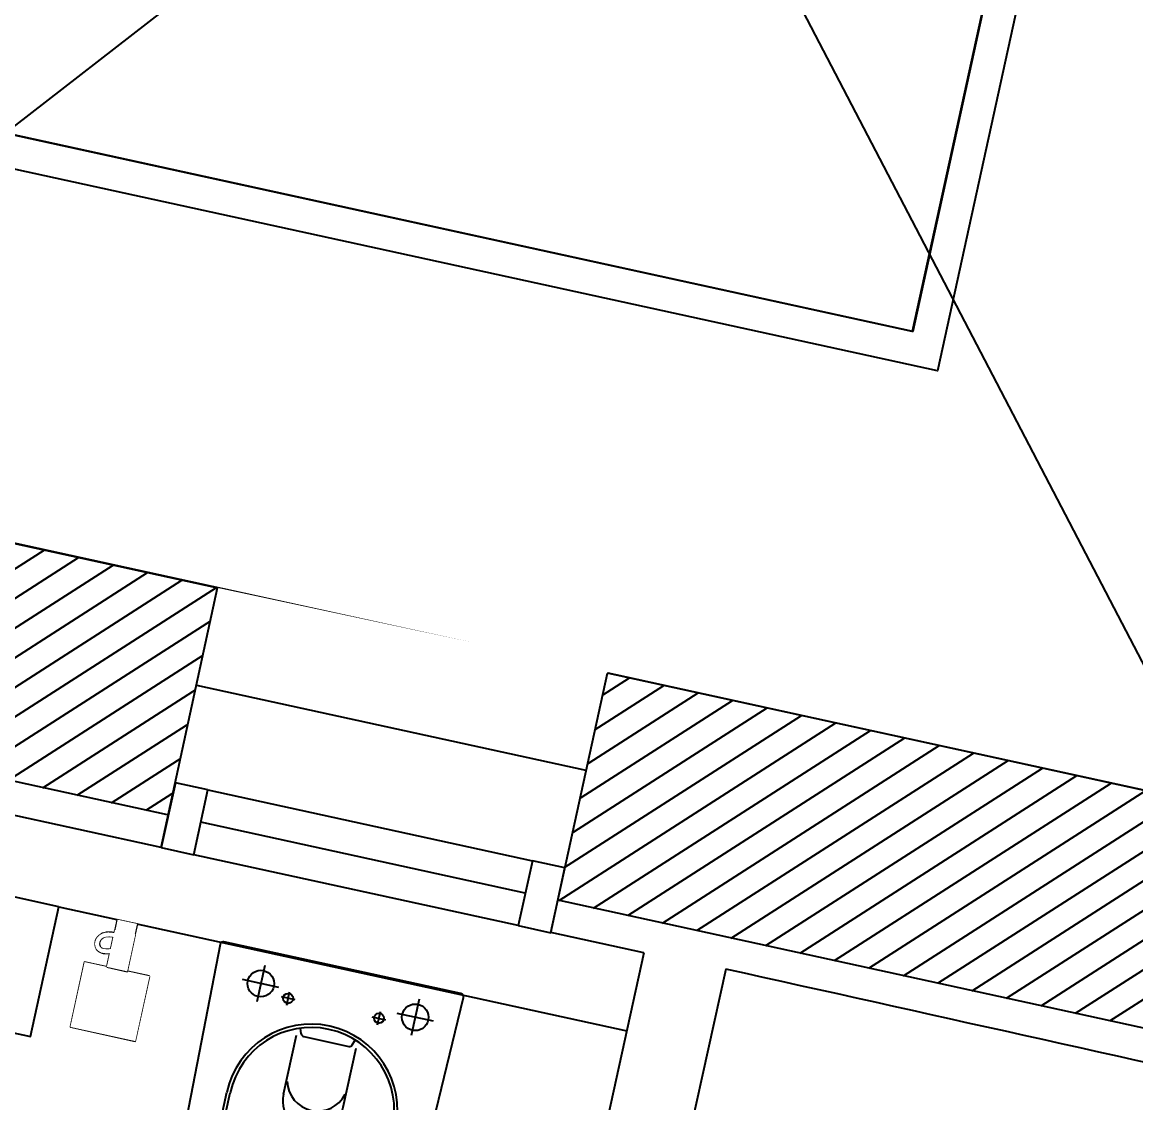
# Model space of a CAD drawing. Extents: x -678889171 to 586587, y -792238163 to 335485.
# Drawn here: x 71895 to 73571, y 26884 to 28510 of the extents above; entities that cross this region are included whole.
import ezdxf

# ---------------------------------------------------------------- set-up
doc = ezdxf.new("R2010")
doc.units = 0
doc.header["$MEASUREMENT"] = 0
doc.set_wipeout_variables(frame=1)
doc.linetypes.add('XR-A-9TH-FLOOR$0$XR-A-CORE$0$$0$HIDDEN-Z', pattern=[3, 2, -1])
doc.linetypes.add('XR-Ducts$0$XR-A-CORE$0$$0$HIDDEN-Z', pattern=[3, 2, -1])
for name, color, linetype in [('XR-A-7TH8TH$0$XR-A-TYP-7-8-9-10$0$A-FURN-SANT', 252, 'Continuous'), ('XR-A-7TH8TH$0$XR-A-TYP-7-8-9-10$0$A-WALL', 252, 'Continuous'), ('XR-A-7TH8TH$0$XR-A-TYP-7-8-9-10$0$TYPICAL TYPES$0$I-WALL', 252, 'Continuous'), ('XR-A-7TH8TH$0$XR-A-TYP-7-8-9-10$0$XR-A-TYP-2-4-6-7-8$0$A-GLAZ', 252, 'Continuous'), ('XR-A-9TH-FLOOR$0$A-WALL', 252, 'Continuous'), ('XR-A-col-910$0$A-COLS', 252, 'Continuous'), ('XR-A-col-910$0$A-COLS-PATT', 252, 'Continuous'), ('XR-A-ST Cat Walk$0$A-FLOR-HRAL', 252, 'Continuous'), ('XR-A-ST Cat Walk$0$A-FLOR-STRS', 252, 'Continuous'), ('XR-Ducts$0$XR-A-CORE$0$$0$61-EGY-21-AR-1-GR-0A$0$A-FLOR-OPEN', 252, 'Continuous')]:
    doc.layers.add(name, color=color, linetype=linetype)
for name, color, linetype, lineweight in [('XR-A-7TH8TH$0$XR-A-TYP-7-8-9-10$0$TYPICAL TYPES$1$xref units$0$A-WALL-PRHT', 252, 'Continuous', 20), ('XR-A-7TH8TH$0$XR-A-TYP-7-8-9-10$0$xref units$0$A-WALL-PRHT', 252, 'Continuous', 20), ('XR-A-9TH-FLOOR$0$XR-A-CORE$0$$0$A-DOOR-OVHD', 252, 'XR-A-9TH-FLOOR$0$XR-A-CORE$0$$0$HIDDEN-Z', 9), ('XR-A-col-910$0$MOD-COL', 252, 'Continuous', 50), ('XR-Ducts$0$XR-A-CORE$0$$0$A-DOOR-OVHD', 252, 'XR-Ducts$0$XR-A-CORE$0$$0$HIDDEN-Z', 9)]:
    doc.layers.add(name, color=color, linetype=linetype, lineweight=lineweight)

# ---------------------------------------------------------------- blocks, each defined once
blk = doc.blocks.new('XR-A-ST Cat Walk')
at = {"layer": 'XR-A-ST Cat Walk$0$A-FLOR-HRAL'}
for points in [[(76595.1, 16849.9), (76072.8, 14463.2), (72117.2, 15328), (72521.6, 17177.5), (74182.5, 16815.3), (74299.5, 17351.8)], [(76546.2, 16860.6), (76034.6, 14522.7), (72176.8, 15366.1), (72559.8, 17118), (74220.7, 16755.8), (74348.4, 17341.2)]]:
    blk.add_lwpolyline(points, dxfattribs=at)
at = {"layer": 'XR-A-ST Cat Walk$0$A-FLOR-STRS'}
blk.add_lwpolyline([(77132.4, 16732.5), (76546.2, 16860.6), (76035.5, 14522.5), (72176.9, 15366.9), (72559.8, 17118), (74220.6, 16755), (74348.4, 17341.2), (72101.8, 17832.3), (71462.7, 14909), (76493.6, 13808.1), (77132.4, 16732.5)], dxfattribs=at)
blk = doc.blocks.new('*U1542')
at = {"layer": 'XR-A-col-910$0$A-COLS-PATT'}
h = blk.add_hatch(dxfattribs=at)
h.set_pattern_fill('ANSI31', color=256, scale=300)
h.set_pattern_definition([(45, (-2250, -50), (-26.516504, 26.516504), [])])
h.paths.add_polyline_path([(-18083.5, 85098.8), (-15333.5, 85098.8), (-15333.5, 84748.8), (-18083.5, 84748.8)])
at = {"layer": 'XR-A-col-910$0$A-COLS'}
blk.add_lwpolyline([(-18083.5, 85098.8), (-15333.5, 85098.8), (-15333.5, 84748.8), (-18083.5, 84748.8)], close=True, dxfattribs=at)
blk = doc.blocks.new('XR-A-col-910')
at = {"layer": 'XR-A-col-910$0$MOD-COL', "rotation": 347.6785494931179}
blk.add_blockref('*U1542', (73558.4, -72656, 0), dxfattribs=at)
blk = doc.blocks.new('XR-Ducts')
at = {"layer": 'XR-Ducts$0$XR-A-CORE$0$$0$61-EGY-21-AR-1-GR-0A$0$A-FLOR-OPEN'}
for p, q in [((74690.6, 17266.4), (76493.6, 13808.1)), ((77132.4, 16732.5), (74051.2, 14341.6))]:
    blk.add_line(p, q, dxfattribs=at)
at = {"layer": 'XR-Ducts$0$XR-A-CORE$0$$0$A-DOOR-OVHD'}
blk.add_lwpolyline([(77132.4, 16732.5), (72101.2, 17832.5), (71462.2, 14907.1), (76493.6, 13808.1)], close=True, dxfattribs=at)
blk = doc.blocks.new('*U1328')
at = {"layer": 'XR-A-7TH8TH$0$XR-A-TYP-7-8-9-10$0$XR-A-TYP-2-4-6-7-8$0$A-GLAZ'}
for p, q in [((80075.2, 59997.1), (79575.2, 59997.1)), ((79575.2, 59947.1), (80075.2, 59947.1)), ((79575.2, 59897.1), (80075.2, 59897.1))]:
    blk.add_line(p, q, dxfattribs=at)
blk.add_lwpolyline([(79525.2, 60147.1), (80125.2, 60147.1)], dxfattribs=at)
for points in [[(79525.2, 59997.1), (79575.2, 59997.1), (79575.2, 59897.1), (79525.2, 59897.1)], [(80075.2, 59997.1), (80125.2, 59997.1), (80125.2, 59897.1), (80075.2, 59897.1)]]:
    blk.add_lwpolyline(points, close=True, dxfattribs=at)
blk = doc.blocks.new('XR-A-7TH8TH$0$XR-A-TYP-7-8-9-10$0$TYPICAL TYPES$0$XREF_3BR$0$YHFH')
at = {"layer": 'XR-A-7TH8TH$0$XR-A-TYP-7-8-9-10$0$A-FURN-SANT'}
for p, q in [((3812.9, 8626), (3812.9, 8570.1)), ((3785, 8598.1), (3840.8, 8598.1)), ((4093.3, 8605.1), (3983.3, 8605.1)), ((4093.3, 8600), (3983.3, 8600)), ((3825.9, 8534.2), (3825.9, 8555.2)), ((3836.2, 8545.1), (3815.7, 8545.1)), ((3873.8, 8514.4), (3865.7, 8517.3)), ((3968.3, 8521.1), (3877.1, 8521.1)), ((3877.1, 8440.4), (3877.1, 8509.7)), ((3873.8, 8435.7), (3865.7, 8432.8)), ((3825.9, 8415.9), (3825.9, 8394.9)), ((3968.3, 8429), (3877.1, 8429)), ((3836.2, 8405.1), (3815.7, 8405.1)), ((3812.9, 8388), (3812.9, 8332.1)), ((3785, 8360.1), (3840.8, 8360.1)), ((4093.3, 8350.1), (3983.3, 8350.1)), ((4093.3, 8345.1), (3983.3, 8345.1))]:
    blk.add_line(p, q, dxfattribs=at)
blk.add_lwpolyline([(3763.3, 8292.6, 0.420556), (3768.4, 8287.6), (4085, 8295.1, 0.990797), (4085, 8655.1), (3768.3, 8662.6, 0.414202), (3763.3, 8657.6)], format="xyb", close=True, dxfattribs=at)
for centre, radius in [((3812.9, 8598.1), 20), ((3825.9, 8545.1), 7.5), ((3825.9, 8405.1), 7.5), ((3812.9, 8360.1), 20)]:
    blk.add_circle(centre, radius, dxfattribs=at)
for centre, radius, start, end in [((3983.3, 8475.1), 130, 90, 270), ((3983.3, 8475.1), 125, 90, 270), ((4093.3, 8475.1), 130, 270, 90), ((4093.3, 8475.1), 125, 270, 90), ((3872.1, 8509.7), 5, 0, 70.2415), ((3937.1, 8475.1), 46, 284.2033, 75.7967), ((3968.3, 8475.1), 46, 270, 90), ((3872.1, 8440.4), 5, 289.7585, 0)]:
    blk.add_arc(centre, radius, start, end, dxfattribs=at)
blk = doc.blocks.new('XR-A-7TH8TH$0$XR-A-TYP-7-8-9-10$0$TYPICAL TYPES$0$Main builing-00$0$210915_PA_Layout$0$Xref_Tower B_01-09F|Gutter1')
at = {"layer": 'XR-A-7TH8TH$0$XR-A-TYP-7-8-9-10$0$A-FURN-SANT'}
for points in [[(0, 0), (0.1, 0), (0.1, -0.1), (0, -0.1)], [(0.01, -0.01), (0.09, -0.01), (0.09, -0.09), (0.01, -0.09)]]:
    blk.add_lwpolyline(points, close=True, dxfattribs=at)
blk.add_wipeout([(0, 0), (0, -0.1), (0.1, -0.1), (0.1, 0)]).dxf.layer = 'XR-A-7TH8TH$0$XR-A-TYP-7-8-9-10$0$A-FURN-SANT'
blk = doc.blocks.new('XR-A-7TH8TH$0$XR-A-TYP-7-8-9-10$0$TYPICAL TYPES$0$Main builing-00$0$210915_PA_Layout$0$A$C42064D30')
at = {"layer": 'XR-A-7TH8TH$0$XR-A-TYP-7-8-9-10$0$A-FURN-SANT'}
for points in [[(-11.5, -50), (-14.5, -50), (-15, 0), (15, 0), (14.5, -50), (11.5, -50)], [(-14.8, -15.6), (-15, 0), (15, 0), (14.8, -15.6)], [(15.7, -16.2), (-15.7, -16.2)], [(-13.5, -14.8), (13.5, -14.8)], [(-12.4, -11.8), (12.4, -11.8)], [(-11.5, -36.4), (-11.5, -50)], [(11.5, -36.4), (11.5, -50)]]:
    blk.add_lwpolyline(points, dxfattribs=at)
blk.add_lwpolyline([(-15.7, -72.9), (15.7, -72.9), (15.7, -16.2), (13.5, -14.8), (12.4, -11.8), (12.9, -11.2), (12.9, -9.3), (10.9, -7.6), (8.2, -6.9), (-8.2, -6.9), (-10.9, -7.6), (-12.9, -9.3), (-12.9, -11.2), (-12.4, -11.8), (-13.5, -14.8), (-15.7, -16.2)], close=True, dxfattribs=at)
for points in [[(-15.6, -20.9, 0.127976), (-30.7, -24, 0.250832), (-40.6, -37.9, 0.487455), (-25.2, -53.6, 0.040635), (-15.7, -51.7, 0.040635)], [(-15.7, -26.9, 0.129566), (-28, -29.4, 0.250832), (-34.7, -38.7, 0.487455), (-25.9, -47.6, 0.048655), (-15.7, -45.5, 0.044421)]]:
    blk.add_lwpolyline(points, format="xyb", dxfattribs=at)
blk.add_circle((0, -36.4), 11.5, dxfattribs=at)
blk.add_arc((0, -36.4), 11.5, 0, 180, dxfattribs=at)
blk.add_wipeout([(15.7, -72.9), (15.7, -16.2), (14.8, -15.6), (14.8, 0), (-15, 0), (-14.8, -15.6), (-15.7, -16.2), (-15.7, -20.9), (-19.5, -21), (-24.7, -21.8), (-29.7, -23.4), (-34.1, -26.2), (-37.5, -29.9), (-40.1, -34.8), (-40.8, -39.3), (-40.4, -43.4), (-38.8, -47.1), (-36.4, -50.1), (-33, -52.2), (-28.5, -53.7), (-23.9, -53.5), (-19.1, -52.7), (-15.7, -51.7), (-15.7, -45.5), (-19.5, -46.5), (-25, -47.6), (-28.9, -47.6), (-31.1, -46.5), (-33.4, -44.5), (-34.6, -41.5), (-34.6, -38), (-33.8, -35.3), (-32.2, -32.5), (-29.8, -30.5), (-26.1, -28.5), (-21.9, -27.4), (-17.6, -26.8), (-15.7, -26.9), (-15.7, -20.9), (-15.7, -72.9)]).dxf.layer = 'XR-A-7TH8TH$0$XR-A-TYP-7-8-9-10$0$A-FURN-SANT'
blk = doc.blocks.new('XR-A-7TH8TH')
at = {"layer": 'XR-A-7TH8TH$0$XR-A-TYP-7-8-9-10$0$A-WALL'}
for p, q in [((75630.5, 13587.2), (75231.8, 11761.6)), ((75754.1, 13562.8), (75374.9, 11852.8))]:
    blk.add_line(p, q, dxfattribs=at)
blk.add_arc((-65773.2, -624197.3), 653274.8, 77.4073696, 77.4880673, dxfattribs=at)
at = {"layer": 'XR-A-7TH8TH$0$XR-A-TYP-7-8-9-10$0$TYPICAL TYPES$0$I-WALL', "extrusion": (2.08524e-07, -3.02784e-08, 1), "elevation": 0}
blk.add_lwpolyline([(74750.1, 13656.7), (74652.4, 13678), (74609.7, 13482.6), (74707.4, 13461.3)], close=True, dxfattribs=at)
at = {"layer": 'XR-A-7TH8TH$0$XR-A-TYP-7-8-9-10$0$A-FURN-SANT', "extrusion": (-2.16356e-07, 4.76525e-08, 1), "rotation": 257.6807753320318}
blk.add_blockref('XR-A-7TH8TH$0$XR-A-TYP-7-8-9-10$0$TYPICAL TYPES$0$XREF_3BR$0$YHFH', (67700, 19049.9, 0), dxfattribs=at)
blk.add_wipeout([(74989.1, 14136.7), (75576.4, 14011), (75490.5, 13617.8), (74903.7, 13745.9)]).dxf.layer = 'XR-A-7TH8TH$0$XR-A-TYP-7-8-9-10$0$xref units$0$A-WALL-PRHT'
blk.add_wipeout([(74989.1, 14136.7), (75576.4, 14011), (75490.5, 13617.8), (74904.4, 13745.8)]).dxf.layer = 'XR-A-7TH8TH$0$XR-A-TYP-7-8-9-10$0$TYPICAL TYPES$1$xref units$0$A-WALL-PRHT'
at = {"layer": 'XR-A-7TH8TH$0$XR-A-TYP-7-8-9-10$0$A-FURN-SANT'}
blk.add_line((74750.1, 13656.7), (75604.9, 13469.9), dxfattribs=at)
at = {"layer": 'XR-A-7TH8TH$0$XR-A-TYP-7-8-9-10$0$A-WALL'}
for p, q in [((74989.2, 14136.7), (74051.2, 14341.6)), ((74904.4, 13745.8), (74989.1, 14136.7)), ((75490.5, 13617.8), (75575.9, 14008.5)), ((76737.9, 13754.7), (75575.9, 14008.5)), ((74904.4, 13745.8), (73965.9, 13950.9)), ((75630.5, 13587.2), (75490.5, 13617.8))]:
    blk.add_line(p, q, dxfattribs=at)
at = {"layer": 'XR-A-7TH8TH$0$XR-A-TYP-7-8-9-10$0$XR-A-TYP-2-4-6-7-8$0$A-GLAZ', "xscale": -0.999999999999999, "rotation": 347.6686503944658}
blk.add_blockref('*U1328', (140389, -61881.4, 0), dxfattribs=at)
at = {"layer": 'XR-A-7TH8TH$0$XR-A-TYP-7-8-9-10$0$A-FURN-SANT', "extrusion": (2.16356e-07, -4.76524e-08, -1), "xscale": 1000.000000000011, "yscale": 1000.000000000011, "zscale": -1000.000000000001, "rotation": 12.32145050591304}
blk.add_blockref('XR-A-7TH8TH$0$XR-A-TYP-7-8-9-10$0$TYPICAL TYPES$0$Main builing-00$0$210915_PA_Layout$0$Xref_Tower B_01-09F|Gutter1', (-74886.6, 13552.2, 0), dxfattribs=at)
at = {"layer": 'XR-A-7TH8TH$0$XR-A-TYP-7-8-9-10$0$A-FURN-SANT', "extrusion": (-2.16356e-07, 4.76524e-08, 1), "rotation": 347.678549494087}
blk.add_blockref('XR-A-7TH8TH$0$XR-A-TYP-7-8-9-10$0$TYPICAL TYPES$0$Main builing-00$0$210915_PA_Layout$0$A$C42064D30', (74853.3, 13634.1, 0), dxfattribs=at)

msp = doc.modelspace()

# ---------------------------------------------------------------- block references
at = {"layer": 'XR-A-9TH-FLOOR$0$A-WALL'}
msp.add_blockref('XR-A-ST Cat Walk', (-2800.4, 13522.1), dxfattribs=at)

# ---------------------------------------------------------------- next in the draw order: block references
msp.add_blockref('XR-A-col-910', (-2800.4, 13522.1), dxfattribs=at)

# ---------------------------------------------------------------- next in the draw order: block references
msp.add_blockref('XR-Ducts', (-2800.4, 13522.1), dxfattribs=at)

# ---------------------------------------------------------------- next in the draw order: linework, layer by layer
at = {"layer": 'XR-A-9TH-FLOOR$0$XR-A-CORE$0$$0$A-DOOR-OVHD'}
msp.add_lwpolyline([(74332, 30254.7), (69300.8, 31354.6), (68661.8, 28429.2), (73693.2, 27330.2)], close=True, dxfattribs=at)

# ---------------------------------------------------------------- next in the draw order: block references
at = {"layer": 'XR-A-9TH-FLOOR$0$A-WALL'}
msp.add_blockref('XR-A-7TH8TH', (-2800.4, 13522.1), dxfattribs=at)

doc.saveas('drawing.dxf')
